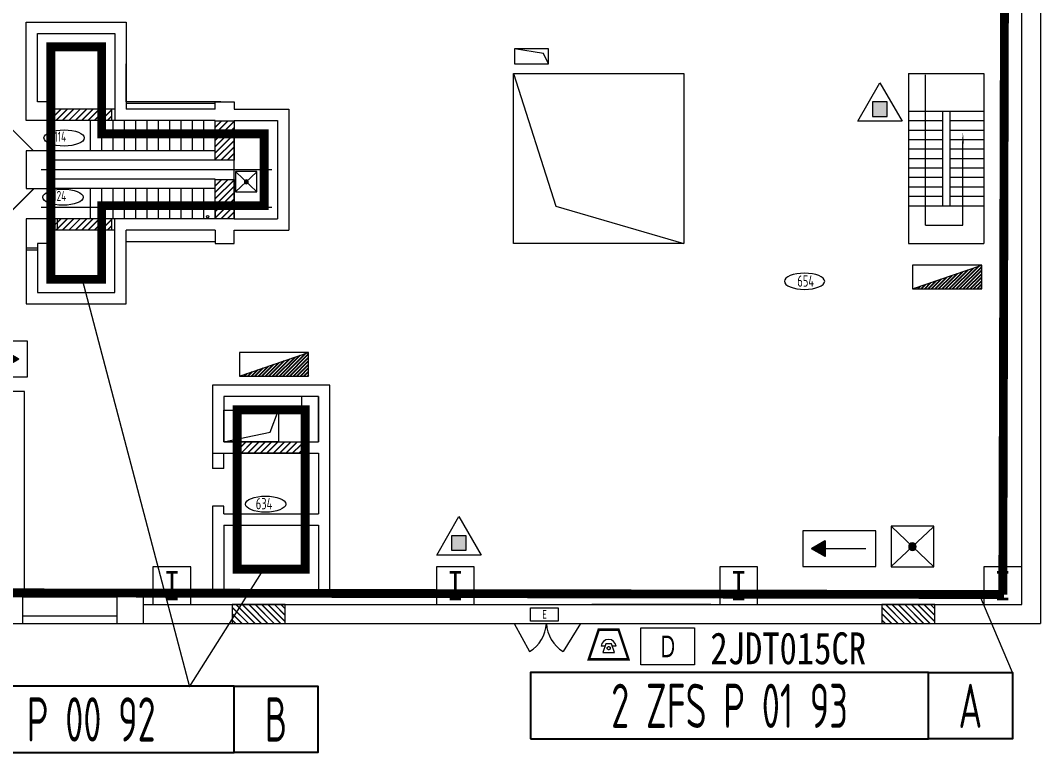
# Model space of a CAD drawing. Header units: millimetres. Extents: x 2756 to 52640, y 2442 to 34683.
# Drawn here: x 41380 to 52622, y 3269 to 11333 of the extents above; entities that cross this region are included whole.
import ezdxf
from ezdxf.enums import TextEntityAlignment as Align

# ---------------------------------------------------------------- set-up
doc = ezdxf.new("R2010")
doc.units = ezdxf.units.MM
doc.linetypes.add('ACAD_ISO02W100', pattern=[15, 12, -3])
doc.linetypes.add('ACAD_ISO12W100', pattern=[22, 12, -3, 0.5, -3, 0.5, -3])
for name, color, linetype, lineweight in [('D0墙体', 7, 'Continuous', 0), ('D0标注及说明', 7, 'Continuous', 0), ('D1墙体', 7, 'Continuous', 0), ('D2墙体', 7, 'Continuous', 0), ('SFS-A', 1, 'Continuous', 0), ('TK', 7, 'Continuous', 20), ('支架', 9, 'Continuous', 0)]:
    doc.layers.add(name, color=color, linetype=linetype, lineweight=lineweight)
for name, color, linetype in [('FAS_EQUIPMENT', 7, 'Continuous'), ('LYQ2', 2, 'Continuous'), ('qx-txt', 7, 'Continuous'), ('Zone', 4, 'Continuous')]:
    doc.layers.add(name, color=color, linetype=linetype)
doc.styles.add('rs9', font='rs9.shx', dxfattribs={"width": 0.7, "bigfont": '1hztxt.shx'})
doc.styles.add('syfs', font='gbxwxt.shx', dxfattribs={"width": 0.8, "bigfont": 'gbhzfs.shx'})
doc.styles.add('文字及标注', font='tssdeng.shx', dxfattribs={"width": 0.7, "bigfont": 'hztxt.shx'})
pattern_1 = [(225, (-148756.7243756908, 204543.1872677313), (35.33272565317667, -35.33272565317666), []), (225, (-148758.3899763366, 204543.1872677313), (35.33272565317667, -35.33272565317666), []), (225, (-148760.0555770065, 204543.1872677313), (35.33272565317667, -35.33272565317666), [])]

# ---------------------------------------------------------------- blocks, each defined once
blk = doc.blocks.new('$ATTACHMENT$00000214')
at = {"lineweight": 0}
blk.add_hatch(color=1, dxfattribs=at).paths.add_polyline_path([(-64.92232553117356, 1.936813719180464), (64.922325531159, 1.936813719180464), (64.922325531159, -127.9078373431521), (-64.92232553117356, -127.9078373431521)])
at = {"color": 1, "lineweight": 0}
for points in [[(0, 171.8081853693711), (-198.3870041439732, -171.8081853693711), (198.3870041439732, -171.8081853693711)], [(-64.92232553117356, 1.936813719180464), (64.922325531159, 1.936813719180464), (64.922325531159, -127.9078373431521), (-64.92232553117356, -127.9078373431521)]]:
    blk.add_lwpolyline(points, close=True, dxfattribs=at)
blk = doc.blocks.new('A$C39B32D12')
at = {"layer": 'qx-txt', "lineweight": 0}
h = blk.add_hatch(color=3, dxfattribs=at)
edge = h.paths.add_edge_path()
edge.add_arc((325.1512975692749, 305.7253608094761), 57.27387669861436, 0, 360)
at = {"layer": 'qx-txt', "color": 3, "lineweight": 0}
for p, q in [((644.0317051261663, 608.9237638772465), (0.3758913278579712, 0.2877703091362491)), ((11.49230728670955, 600.232866265811), (647.8176971897483, 1.229672488989308))]:
    blk.add_line(p, q, dxfattribs=at)
blk.add_lwpolyline([(-0.0003851838409900665, 614.8428562376648), (649.0975018683821, 614.8428562376648), (649.0975018683821, 0.0009058236610144377), (-0.0003851838409900665, 0.0009058236610144377)], close=True, dxfattribs=at)
blk.add_circle((325.1512975692749, 305.7253608094761), 57.27387669861436, dxfattribs=at)
blk = doc.blocks.new('A$C6C9F09AC')
at = {"lineweight": 0}
h = blk.add_hatch(dxfattribs=at)
h.set_pattern_fill('_USER', color=3, scale=0.7, angle=180, style=0, pattern_type=0)
h.set_pattern_definition([(180, (764544.5928452448, -47447.62818769588), (-8.572527594031472e-17, -0.7), [])])
h.paths.add_polyline_path([(130.6828948773909, 269.258340880333), (338.5600067856722, 149.2404343618255), (338.5600067856722, 389.2762473988405)])
at = {"color": 3, "lineweight": 0}
blk.add_line((958.9542932850309, 270.6297503627284), (270.4263626234606, 270.6297503627284), dxfattribs=at)
for points in [[(1109.980838092277, -8.731149137020111e-11), (2.328306436538696e-10, -8.731149137020111e-11), (2.328306436538696e-10, 540.1459812280664), (1109.980838092277, 540.1459812280664)], [(130.6828948773909, 269.258340880333), (338.5600067856722, 149.2404343618255), (338.5600067856722, 389.2762473988405)]]:
    blk.add_lwpolyline(points, close=True, dxfattribs=at)
blk = doc.blocks.new('Repère Zone')
at = {"color": 0}
for points in [[(0, 0), (45, 0), (45, 7.5), (0, 7.5)], [(45, 7.5), (54.5, 7.5), (54.5, 0), (45, 0)]]:
    blk.add_lwpolyline(points, close=True, dxfattribs=at)
at = {"color": 0, "style": 'syfs', "width": 0.7}
for tag, p in [('X_XXX_X_XX_XX', (22.5, 3.75)), ('X', (49.75, 3.75))]:
    blk.add_attdef(tag, text='', height=5, dxfattribs=at).set_placement(p, align=Align.MIDDLE_CENTER)
blk = doc.blocks.new('电话分机')
at = {"lineweight": 0}
for p, q in [((2.722921948265612, 2.221813015352216), (2.06952534140202, 2.221813015352216)), ((4.597141325264647, 2.221813015352216), (3.943744718401056, 2.221813015352216))]:
    blk.add_line(p, q, dxfattribs=at)
at = {"color": 1, "lineweight": 0, "const_width": 0.4210526315789474}
blk.add_lwpolyline([(0, 0), (6.666666666666668, 0), (5.000000000000001, 5.000000000000001), (1.666666666666667, 5.000000000000001)], close=True, dxfattribs=at)
at = {"lineweight": 0}
blk.add_lwpolyline([(2.373333333249678, 1.173047170931833), (4.29333333341699, 1.173047170931833), (3.813333333166022, 2.613047170848177), (2.853333333500645, 2.613047170848177)], close=True, dxfattribs=at)
at = {"linetype": 'ACAD_ISO12W100', "lineweight": 0, "ltscale": 10}
blk.add_circle((3.35118353325024, 1.884062979514139), 0.2619032311977207, dxfattribs=at)
at = {"lineweight": 0}
blk.add_arc((3.333333333333334, 2.070074575616603), 1.272884596225231, 6.846414949987104, 173.1535850500129, dxfattribs=at)
blk = doc.blocks.new('A$C2CD672AE')
at = {"layer": 'qx-txt', "color": 1, "lineweight": 0}
blk.add_lwpolyline([(-0.001479590311646461, 701.0961645060452), (1021.00857623294, 701.0961645060452), (1021.00857623294, 0.001189253409393132), (-0.001479590311646461, 0.001189253409393132)], close=True, dxfattribs=at)
at = {"layer": 'qx-txt', "color": 7, "lineweight": 0, "style": 'rs9', "width": 0.7}
blk.add_text('D', height=409.5, dxfattribs=at).set_placement((512.7403031419963, 349.7401575497352), align=Align.MIDDLE_CENTER)
blk = doc.blocks.new('A$C765B60D6')
at = {"color": 3, "lineweight": 5}
blk.add_lwpolyline([(0, 771.6371160402196), (1585.686911560129, 771.6371160402196), (1585.686911560129, 0), (0, 0)], close=True, dxfattribs=at)
at = {"color": 3, "lineweight": 5, "width": 0.8}
blk.add_text('E', height=496.1288737534639, dxfattribs=at).set_placement((663.0202922341414, 141.1532209556608))
blk = doc.blocks.new('*X5')
for p, q in [((98845.63980818525, -49983.10506472339), (99075.43586594144, -49753.3090069672)), ((98668.86311288862, -49983.1050647234), (98806.42785135961, -49845.54032625241)), ((98704.21845194793, -49983.10506472341), (98860.22945427598, -49827.09406239537)), ((98739.57379100725, -49983.1050647234), (98914.03105719233, -49808.64779853832)), ((98774.9291300666, -49983.10506472339), (98967.8326601087, -49790.20153468128)), ((98810.28446912591, -49983.10506472341), (99021.63426302506, -49771.75527082425)), ((98880.99514724457, -49983.10506472341), (99105.1973641525, -49758.90284781548)), ((98916.35048630388, -49983.1050647234), (99105.1973641525, -49794.25818687479)), ((98951.70582536323, -49983.10506472341), (99105.1973641525, -49829.61352593413)), ((98456.73107853264, -49983.10506472341), (98483.6182338614, -49956.21790939464)), ((98492.08641759196, -49983.1050647234), (98537.41983677777, -49937.77164553759)), ((98527.4417566513, -49983.10506472341), (98591.22143969414, -49919.32538168057)), ((98562.79709571062, -49983.10506472341), (98645.0230426105, -49900.87911782352)), ((98598.15243476996, -49983.10506472339), (98698.82464552688, -49882.43285396647)), ((98633.50777382927, -49983.10506472341), (98752.62624844324, -49863.98659010945)), ((98987.06116442254, -49983.10506472341), (99105.1973641525, -49864.96886499345)), ((99022.41650348189, -49983.10506472339), (99105.1973641525, -49900.32420405278)), ((99057.7718425412, -49983.10506472341), (99105.1973641525, -49935.67954311211)), ((98421.37573947333, -49983.1050647234), (98429.81663094505, -49974.66417325167)), ((99093.12718160055, -49983.1050647234), (99105.19736415251, -49971.03488217143))]:
    blk.add_line(p, q)
blk = doc.blocks.new('A$C482318BE')
at = {"color": 1, "lineweight": 0}
blk.add_line((0.0003551231930032372, 0.0002148477360606194), (525.000355123193, 180.0002148477361), dxfattribs=at)
blk.add_lwpolyline([(0.0003551231930032372, 0.0002148477360606194), (525.000355123193, 0.0002148477360606194), (525.000355123193, 180.0002148477361), (0.0003551231930032372, 180.0002148477361)], close=True, dxfattribs=at)
at = {"color": 1, "lineweight": 0, "xscale": 0.75, "yscale": 0.75, "zscale": 0.75}
blk.add_blockref('*X5', (-73803.89766799111, 37487.32901339029), dxfattribs=at)

msp = doc.modelspace()

# ---------------------------------------------------------------- hatches: boundary and pattern name
at = {"layer": 'D2墙体'}
h = msp.add_hatch(dxfattribs=at)
h.set_pattern_fill('JIS_RC_30', color=0, scale=1.665600660477675, angle=180, style=0)
h.set_pattern_definition(pattern_1)
h.paths.add_polyline_path([(42383.9844677051, 10229.83897206225), (42383.9844677051, 10354.75902160062), (41731.90180911505, 10354.75902160062), (41731.90180911505, 10229.83897206225)])
h = msp.add_hatch(dxfattribs=at)
h.set_pattern_fill('JIS_RC_30', color=0, scale=1.665600660477675, angle=180, style=0)
h.set_pattern_definition([(225, (-148756.7243756908, 205188.6075236606), (35.33272565317667, -35.33272565317666), []), (225, (-148758.3899763366, 205188.6075236606), (35.33272565317667, -35.33272565317666), []), (225, (-148760.0555770065, 205188.6075236606), (35.33272565317667, -35.33272565317666), [])])
h.paths.add_polyline_path([(43733.95380301899, 9794.70079951096), (43525.75372044215, 9794.70079951096), (43525.75372044215, 10227.75697123693), (43733.95380301899, 10227.75697123693)])
h = msp.add_hatch(dxfattribs=at)
h.set_pattern_fill('JIS_RC_30', color=0, scale=1.665600660477675, angle=180, style=0)
h.set_pattern_definition(pattern_1)
h.paths.add_polyline_path([(43733.95380301899, 9149.280543575675), (43525.75372044215, 9149.280543575675), (43525.75372044215, 9582.336715295358), (43733.95380301899, 9582.336715295358)])
h = msp.add_hatch(dxfattribs=at)
h.set_pattern_fill('JIS_RC_30', color=0, scale=1.665600660477675, angle=180, style=0)
h.set_pattern_definition([(225, (-148756.7243756908, 203335.6267888843), (35.33272565317667, -35.33272565317666), []), (225, (-148758.3899763366, 203335.6267888843), (35.33272565317667, -35.33272565317666), []), (225, (-148760.0555770065, 203335.6267888843), (35.33272565317667, -35.33272565317666), [])])
h.paths.add_polyline_path([(42383.9844677051, 9022.278493215243), (42383.9844677051, 9147.198542753613), (41731.90180911505, 9147.198542753613), (41731.90180911505, 9022.278493215243)])
h = msp.add_hatch(dxfattribs=at)
h.set_pattern_fill('JIS_RC_30', color=0, scale=1.665600660477675, angle=180, style=0)
h.set_pattern_definition([(225, (-148846.9959789955, 204543.1872677313), (35.33272565317667, -35.33272565317666), []), (225, (-148848.6615796411, 204543.1872677313), (35.33272565317667, -35.33272565317666), []), (225, (-148850.3271803111, 204543.1872677313), (35.33272565317667, -35.33272565317666), [])])
h.paths.add_polyline_path([(44473.09591891695, 6565.517519009445), (44473.09591891695, 6690.437568544789), (43813.57346707708, 6690.437568544789), (43813.57346707708, 6565.517519009445)])
h = msp.add_hatch(dxfattribs=at)
h.set_pattern_fill('JIS_RC_30', color=0, scale=1.665600660477675, angle=180, style=0)
h.set_pattern_definition([(315, (234912.9714616054, 204543.1872677178), (-35.33272565317667, -35.33272565317666), []), (315, (234914.637062251, 204543.1872677178), (-35.33272565317667, -35.33272565317666), []), (315, (234916.302662921, 204543.1872677178), (-35.33272565317667, -35.33272565317666), [])])
h.paths.add_polyline_path([(41506.21291964929, 4983.196891546395), (41506.21291964929, 5066.476924572751), (42339.01324988421, 5066.476924572751), (42339.01324988421, 4983.196891546395)])
h = msp.add_hatch(dxfattribs=at)
h.set_pattern_fill('JIS_RC_30', color=0, scale=1.665600660477675, angle=180, style=0)
h.set_pattern_definition([(315, (243865.5750116635, 204543.1872677299), (-35.33272565317667, -35.33272565317666), []), (315, (243867.2406123333, 204543.1872677299), (-35.33272565317667, -35.33272565317666), []), (315, (243868.9062129789, 204543.1872677299), (-35.33272565317667, -35.33272565317666), [])])
h.paths.add_polyline_path([(43715.21579559133, 4691.716775966954), (43715.21579559133, 4899.91685853168), (44298.17602676814, 4899.91685853168), (44298.17602676814, 4691.716775966954)])
h = msp.add_hatch(dxfattribs=at)
h.set_pattern_fill('JIS_RC_30', color=0, scale=1.665600660477675, angle=180, style=0)
h.set_pattern_definition([(315, (251023.4938500834, 204543.1872677299), (-35.33272565317667, -35.33272565317666), []), (315, (251025.1594507292, 204543.1872677299), (-35.33272565317667, -35.33272565317666), []), (315, (251026.8250513751, 204543.1872677299), (-35.33272565317667, -35.33272565317666), [])])
h.paths.add_polyline_path([(50873.1346339873, 4691.716775966954), (50873.1346339873, 4899.91685853168), (51456.09486516388, 4899.91685853168), (51456.09486516388, 4691.716775966954)])

# ---------------------------------------------------------------- linework, layer by layer
at = {"color": 1, "const_width": 97.40364480000002}
for points in [[(52205.61516238781, 5009.757572904608), (30911.27612758064, 5046.022325731494), (30911.27612758064, 13914.61502395445), (52230.6466733416, 13914.61502395445)], [(52230.6466733416, 13914.61502395445), (52205.61516238781, 5009.757572904608)]]:
    msp.add_lwpolyline(points, dxfattribs=at)
at = {"color": 3, "const_width": 97.40364480000002}
for points in [[(41714.77841160758, 11041.45388463247), (41714.77841160758, 8481.323687971017), (42276.18781569586, 8481.323687971017), (42276.18781569586, 9293.304009953426), (44066.70852568289, 9293.304009953426), (44066.70852568289, 10083.73350486197), (42276.18781569586, 10083.73350486197), (42276.18781569586, 11041.45388463247)], [(43768.96765866186, 7044.012299488444), (44517.80246856259, 7044.012299488444), (44517.80246856259, 5289.83143231846), (43768.96765866186, 5289.83143231846)]]:
    msp.add_lwpolyline(points, close=True, dxfattribs=at)
at = {"layer": 'D0墙体', "color": 0}
for p, q in [((52622.01532749305, 14685.32073883401), (52622.01532749305, 4691.716775966954)), ((52413.81524494043, 5316.317023649259), (52413.81524494043, 14581.22069717958)), ((41443.75289486613, 11312.47940137066), (42547.21333241285, 11312.47940137066)), ((41443.75289486613, 10229.83897206202), (41443.75289486613, 11312.47940137066)), ((42547.21333241285, 11312.47940137066), (42547.21333241285, 10354.75902160039)), ((41568.67294440753, 11187.55935183252), (42422.29328289544, 11187.55935183252)), ((41568.67294440753, 10438.03905462674), (41568.67294440753, 11187.55935183252)), ((42422.29328289544, 11187.55935183252), (42422.29328289544, 10229.83897206202)), ((47144.47857931987, 10969.92606653846), (46823.64302820232, 11020.99928579005)), ((47198.40317682651, 10854.43921974013), (47144.47857931987, 10969.92606653846)), ((51164.6147495998, 10750.33917846359), (51164.6147495998, 8876.538435425522)), ((51351.99482389967, 9076.687987889774), (51351.99482389967, 10735.43638335695)), ((51997.41507981098, 10750.33917846359), (51997.41507981098, 9367.89063026561)), ((51997.41507981098, 10488.00707443539), (51997.41507981098, 8876.538435425522)), ((41693.59299394893, 10438.03905462674), (41568.67294440753, 10438.03905462674)), ((41693.59299394893, 10438.03905462674), (41693.59299394893, 10229.83897206202)), ((42422.29328289544, 10354.75902160039), (41693.59299394893, 10354.75902160039)), ((43525.75372044215, 10354.75902160039), (42547.21333241285, 10354.75902160039)), ((43525.75372044215, 10354.75902160039), (43525.75372044215, 10438.03905462674)), ((43525.75372044215, 10438.03905462674), (43733.95380301899, 10438.03905462674)), ((43733.95380301899, 10438.03905462674), (43733.95380301899, 10354.75902160039)), ((43733.95380301899, 10354.75902160039), (44337.73404242433, 10354.75902160039)), ((44337.73404242433, 10354.75902160039), (44337.73404242433, 9022.27849321501)), ((51539.37489819954, 10333.93901333716), (51539.37489819954, 9292.938600540307)), ((51622.65493123521, 10333.93901333716), (51622.65493123521, 9292.938600540307)), ((42422.29328289544, 10229.83897206202), (41443.75289486613, 10229.83897206202)), ((42151.63317556013, 9896.718839958921), (42151.63317556013, 10229.83897206202)), ((42276.55322510152, 9896.718839958921), (42276.55322510152, 10229.83897206202)), ((42401.47327464269, 9896.718839958921), (42401.47327464269, 10229.83897206202)), ((43525.75372044215, 10229.83897206202), (42422.29328289544, 10229.83897206202)), ((42526.39332418409, 9896.718839958921), (42526.39332418409, 10229.83897206202)), ((42651.31337370127, 9896.718839958921), (42651.31337370127, 10229.83897206202)), ((42776.23342324243, 9896.718839958921), (42776.23342324243, 10229.83897206202)), ((42901.15347278383, 9896.718839958921), (42901.15347278383, 10229.83897206202)), ((43026.07352232499, 9896.718839958921), (43026.07352232499, 10229.83897206202)), ((43150.99357186639, 9896.718839958921), (43150.99357186639, 10229.83897206202)), ((43275.91362140756, 9896.718839958921), (43275.91362140756, 10229.83897206202)), ((43400.83367092497, 9896.718839958921), (43400.83367092497, 10229.83897206202)), ((43525.75372044215, 10146.55893903566), (43525.75372044215, 10229.83897206202)), ((43525.75372044215, 9792.618798685406), (43525.75372044215, 10146.55893903566)), ((43733.95380301899, 10229.83897206202), (43733.95380301899, 10146.55893903566)), ((43733.95380301899, 10229.83897206202), (44212.81399288317, 10229.83897206202)), ((43733.95380301899, 9230.478575779736), (43733.95380301899, 10146.55893903566)), ((44212.81399288317, 10229.83897206202), (44212.81399288317, 9147.19854275338)), ((51164.6147495998, 10229.83897206062), (51539.37489819954, 10229.83897206062)), ((51164.6147495998, 10125.7389307722), (51539.37489819954, 10125.7389307722)), ((51622.65493123521, 10229.83897206062), (51997.41507981098, 10229.83897206062)), ((51622.65493123521, 10125.7389307722), (51997.41507981098, 10125.7389307722)), ((51164.6147495998, 10021.63888949892), (51539.37489819954, 10021.63888949892)), ((51622.65493123521, 10021.63888949892), (51997.41507981098, 10021.63888949892)), ((41693.59299394893, 9896.718839958921), (41443.75289486613, 9896.718839958921)), ((41443.75289486613, 9896.718839958921), (41443.75289486613, 9480.31867484437)), ((41693.59299394893, 9792.618798685406), (41693.59299394893, 9896.718839958921)), ((43525.75372044215, 9896.718839958921), (41693.59299394893, 9896.718839958921)), ((51164.6147495998, 9917.538848219585), (51539.37489819954, 9917.538848219585)), ((51622.65493123521, 9917.538848219585), (51997.41507981098, 9917.538848219585)), ((51765.92566971932, 9076.687987889774), (51765.92566971932, 9975.061252657935)), ((43525.75372044215, 9792.618798685406), (41693.59299394893, 9792.618798685406)), ((51164.6147495998, 9813.438806943042), (51539.37489819954, 9813.438806943042)), ((51622.65493123521, 9813.438806943042), (51997.41507981098, 9813.438806943042)), ((51164.6147495998, 9709.338765657652), (51539.37489819954, 9709.338765657652)), ((51622.65493123521, 9709.338765657652), (51997.41507981098, 9709.338765657652)), ((41693.59299394893, 9480.31867484437), (41693.59299394893, 9584.41871612976)), ((43525.75372044215, 9584.41871612976), (41693.59299394893, 9584.41871612976)), ((43525.75372044215, 9230.478575779736), (43525.75372044215, 9584.41871612976)), ((51164.6147495998, 9605.238724378316), (51539.37489819954, 9605.238724378316)), ((51622.65493123521, 9605.238724378316), (51997.41507981098, 9605.238724378316)), ((41443.75289486613, 9480.31867484437), (41693.59299394893, 9480.31867484437)), ((43525.75372044215, 9480.31867484437), (41693.59299394893, 9480.31867484437)), ((42151.63317556013, 9147.19854275338), (42151.63317556013, 9480.31867484437)), ((42276.55322510152, 9147.19854275338), (42276.55322510152, 9480.31867484437)), ((42401.47327464269, 9147.19854275338), (42401.47327464269, 9480.31867484437)), ((42526.39332418409, 9147.19854275338), (42526.39332418409, 9480.31867484437)), ((42651.31337370127, 9147.19854275338), (42651.31337370127, 9480.31867484437)), ((42776.23342324243, 9147.19854275338), (42776.23342324243, 9480.31867484437)), ((42901.15347278383, 9147.19854275338), (42901.15347278383, 9480.31867484437)), ((43026.07352232499, 9147.19854275338), (43026.07352232499, 9480.31867484437)), ((43150.99357186639, 9147.19854275338), (43150.99357186639, 9480.31867484437)), ((43275.91362140756, 9147.19854275338), (43275.91362140756, 9480.31867484437)), ((43400.83367092497, 9147.19854275338), (43400.83367092497, 9480.31867484437)), ((51164.6147495998, 9501.138683105033), (51539.37489819954, 9501.138683105033)), ((51622.65493123521, 9501.138683105033), (51997.41507981098, 9501.138683105033)), ((51164.6147495998, 9397.038641828723), (51539.37489819954, 9397.038641828723)), ((51622.65493123521, 9397.038641828723), (51997.41507981098, 9397.038641828723)), ((43525.75372044215, 9230.478575779736), (43525.75372044215, 9147.19854275338)), ((43733.95380301899, 9147.19854275338), (43733.95380301899, 9230.478575779736)), ((51164.6147495998, 9292.938600540307), (51997.41507981098, 9292.938600540307)), ((42422.29328289544, 9147.19854275338), (41443.75289486613, 9147.19854275338)), ((41443.75289486613, 9147.19854275338), (41443.75289486613, 8210.29817123586)), ((41693.59299394893, 8876.538435426919), (41693.59299394893, 9147.19854275338)), ((41764.58922208645, 9022.27849321501), (41764.58922208645, 9147.19854275338)), ((41789.15683183409, 9022.27849321501), (41789.15683183409, 9147.19854275338)), ((42422.29328289544, 8335.21822077097), (42422.29328289544, 9147.19854275338)), ((43525.75372044215, 9147.19854275338), (42422.29328289544, 9147.19854275338)), ((43733.95380301899, 9147.19854275338), (44212.81399288317, 9147.19854275338)), ((42422.29328289544, 9022.27849321501), (41693.59299394893, 9022.27849321501)), ((42547.21333241285, 8210.29817123586), (42547.21333241285, 9022.27849321501)), ((43525.75372044215, 9022.27849321501), (42547.21333241285, 9022.27849321501)), ((43525.75372044215, 9022.27849321501), (43525.75372044215, 8876.538435426919)), ((43733.95380301899, 8876.538435426919), (43733.95380301899, 9022.27849321501)), ((43733.95380301899, 9022.27849321501), (44337.73404242433, 9022.27849321501)), ((51351.99482389967, 9076.687987889774), (51765.92566971932, 9076.687987889774)), ((41568.67294440753, 8876.538435426919), (41568.67294440753, 8335.21822077097)), ((41693.59299394893, 8876.538435426919), (41568.67294440753, 8876.538435426919)), ((43525.75372044215, 8876.538435426919), (43733.95380301899, 8876.538435426919)), ((51164.6147495998, 8876.538435425522), (51997.41507981098, 8876.538435425522)), ((41568.67294440753, 8335.21822077097), (42422.29328289544, 8335.21822077097)), ((41443.75289486613, 8210.29817123586), (42547.21333241285, 8210.29817123586)), ((44788.78265379075, 7315.037816227094), (43497.94214192018, 7315.037816227094)), ((43497.94214192018, 7315.037816227094), (43497.94214192018, 6398.957452968374)), ((44788.78265379075, 5066.476924586255), (44788.78265379075, 7315.037816227094)), ((41423.86577743929, 7247.224659443047), (40133.02526556919, 7247.224659443047)), ((41423.86577743929, 4998.663767802209), (41423.86577743929, 7247.224659443047)), ((44663.86260427357, 7190.117766688723), (43622.86219146158, 7190.117766688723)), ((43622.86219146158, 7190.117766688723), (43622.86219146158, 6690.437568544556)), ((44476.48252994972, 7190.117766688723), (44476.48252994972, 6690.437568544556)), ((44663.86260427357, 7190.117766687326), (44663.86260427357, 6690.437568543159)), ((44663.86260427357, 6690.437568544556), (44663.86260427357, 7190.117766688723)), ((44130.88297448176, 6797.117967377097), (44222.47842921628, 7040.21370724999)), ((43622.86219146158, 6690.437568544556), (44130.88297448176, 6797.117967377097)), ((43622.86219146158, 6690.437568544556), (44663.86260427357, 6690.437568544556)), ((43497.94214192018, 6565.517519009445), (43622.86219146158, 6565.517519009445)), ((43622.86219146158, 6565.517519009445), (44663.86260427357, 6565.517519009445)), ((43622.86219146158, 6398.957452968374), (43622.86219146158, 6565.517519009445)), ((44663.86260427357, 6565.517519009445), (44663.86260427357, 5899.277254815126)), ((43622.86219146158, 6398.957452968374), (43497.94214192018, 6398.957452968374)), ((43622.86219146158, 6398.957452959294), (43497.94214192018, 6398.957452959294)), ((43622.86219146158, 5982.557287841715), (43497.94214192018, 5982.557287841715)), ((43497.94214192018, 5982.557287841715), (43497.94214192018, 5066.476924586255)), ((43622.86219146158, 5899.277254815126), (43622.86219146158, 5982.557287841715)), ((43622.86219146158, 5899.277254815126), (44663.86260427357, 5899.277254815126)), ((43622.86219146158, 5774.357205279783), (44663.86260427357, 5774.357205279783)), ((43622.86219146158, 5774.357205279783), (43622.86219146158, 5066.476924586255)), ((44663.86260427357, 5774.357205278618), (44663.86260427357, 5066.476924584858)), ((44663.86260427357, 5774.357205279783), (44663.86260427357, 5066.476924586255)), ((42443.11329114842, 5066.476924584858), (41402.11287833666, 5066.476924584858)), ((42734.59340673671, 5066.476924584858), (42568.03334068981, 5066.476924584858)), ((42734.59340673671, 5066.476924584858), (42734.59340673671, 4691.716775966954)), ((42734.59340673671, 4899.91685853168), (52413.81524494043, 4899.91685853168)), ((48806.33241442181, 4899.91685853168), (47678.30436711511, 4899.91685853168)), ((48989.96488724169, 4899.91685853168), (48022.25090350289, 4899.91685853168)), ((30140.57041269806, 4691.716775966954), (52622.01532749305, 4691.716775966954))]:
    msp.add_line(p, q, dxfattribs=at)
at = {"layer": 'D0墙体', "color": 0, "linetype": 'ACAD_ISO02W100'}
for p, q in [((42547.21333241285, 10438.03905462674), (42547.21333241285, 10854.4392197413)), ((51997.41507981098, 10750.33917846359), (51997.41507981098, 8876.538435425522)), ((41731.90180911505, 10354.75902160039), (41731.90180911505, 10229.83897206202)), ((42383.9844677051, 10354.75902160039), (42383.9844677051, 10229.83897206202)), ((43588.21374522461, 10438.03905462674), (42547.21333241285, 10438.03905462674)), ((44150.35396812446, 9688.518757406302), (41610.31296091303, 9688.518757406302)), ((44150.35396812446, 9272.118592291517), (41610.31296091303, 9272.118592291517)), ((41731.90180911505, 9147.19854275338), (41731.90180911505, 9022.27849321501)), ((42383.9844677051, 9147.19854275338), (42383.9844677051, 9022.27849321501)), ((48989.96488724169, 4899.91685853168), (47678.30436711511, 4899.91685853168))]:
    msp.add_line(p, q, dxfattribs=at)
at = {"layer": 'D0墙体', "color": 0}
for points in [[(47198.40317682651, 11020.99928579005), (46823.64302820232, 11020.99928579005), (46823.64302820232, 10854.43921974013), (47198.40317682651, 10854.43921974013)], [(48689.11576794795, 8876.538435425522), (46815.31315110842, 8876.538435425522), (46815.31315110842, 10750.34105226552), (48689.11576794795, 10750.34105226552)], [(48689.11576794795, 8876.538435425522), (46815.31502490127, 8876.538435425522), (46815.31502490127, 10750.33917846359), (48689.11576794795, 10750.33917846359)], [(43733.95380301899, 9794.70079951096), (43525.75372044215, 9794.70079951096), (43525.75372044215, 10227.75697123693), (43733.95380301899, 10227.75697123693)], [(43733.95380301899, 9149.280543575675), (43525.75372044215, 9149.280543575675), (43525.75372044215, 9582.336715295358), (43733.95380301899, 9582.336715295358)], [(44222.47842921628, 6690.437568544556), (43622.86219146158, 6690.437568544556), (43622.86219146158, 7040.21370724999), (44222.47842921628, 7040.21370724999)], [(44473.09591891695, 6565.517519009445), (43813.57346707708, 6565.517519009445), (43813.57346707708, 6690.437568544556), (44473.09591891695, 6690.437568544556)], [(43715.21579559133, 4691.716775966954), (44298.17602676814, 4691.716775966954), (44298.17602676814, 4899.91685853168), (43715.21579559133, 4899.91685853168)], [(50873.1346339873, 4691.716775966954), (51456.09486516388, 4691.716775966954), (51456.09486516388, 4899.91685853168), (50873.1346339873, 4899.91685853168)]]:
    msp.add_lwpolyline(points, close=True, dxfattribs=at)
for points in [[(43525.75372044215, 10417.21904636515), (42547.21333241285, 10417.21904636515)], [(42547.21333241285, 8897.35844367664), (43525.75372044215, 8897.35844367664)]]:
    msp.add_lwpolyline(points, dxfattribs=at)
msp.add_lwpolyline([(51765.92566971932, 9975.061252657935, 20.82000825597093, 0, 0), (51765.92566971932, 10102.98855532767, 0, 0, 0)], format="xyseb", dxfattribs=at)
at = {"layer": 'D0墙体', "color": 0, "const_width": 29.74286893710134}
for points in [[(42986.51550662084, 5253.85699888473), (43111.435556162, 5253.85699888473)], [(43048.9755314033, 5253.85699888473), (43048.9755314033, 4962.376883296209)], [(46109.5167450326, 5253.85699888473), (46234.43679457423, 5253.85699888473)], [(46171.97676979107, 5253.85699888473), (46171.97676979107, 4962.376883296209)], [(49232.51798342014, 5253.85699888473), (49357.43803296177, 5253.85699888473)], [(49294.97800820353, 5253.85699888473), (49294.97800820353, 4962.376883296209)], [(52143.15513760512, 5253.85699888473), (52268.07518714629, 5253.85699888473)], [(52205.61516238781, 5253.85699888473), (52205.61516238781, 4962.376883296209)], [(42986.51550662084, 4962.376883296209), (43111.435556162, 4962.376883296209)], [(46109.5167450326, 4962.376883296209), (46234.43679457423, 4962.376883296209)], [(49232.51798342014, 4962.376883296209), (49357.43803296177, 4962.376883296209)], [(52143.15513760512, 4962.376883296209), (52268.07518714629, 4962.376883296209)]]:
    msp.add_lwpolyline(points, dxfattribs=at)
at = {"layer": 'D0标注及说明', "color": 3, "lineweight": 0}
for p, q in [((42059.29408682868, 8481.323687971017), (43242.60153372082, 3994.415295600804)), ((43242.60153372082, 3994.415295600804), (44037.71774479313, 5248.525766280625))]:
    msp.add_line(p, q, dxfattribs=at)
at = {"layer": 'D0标注及说明', "color": 1, "lineweight": 0}
msp.add_line((52310.83573900777, 4149.48874609117), (51952.50818610759, 5000.064140853385), dxfattribs=at)
at = {"layer": 'D0标注及说明', "color": 0}
for centre in [(41861.98315625623, 10038.77442631699), (41849.63827773565, 9385.82990474967), (44081.99681330108, 6005.655044016574)]:
    msp.add_ellipse(centre, major_axis=(-222.0800880636899, 9.518938415054611e-14), ratio=0.3999999999999999, dxfattribs=at)
at = {"layer": 'D0标注及说明', "color": 0, "extrusion": (0, 0, -1)}
msp.add_ellipse((50020.91415108283, 8459.999367549695), major_axis=(222.0800880636899, 9.518938415054611e-14), ratio=0.3999999999999999, dxfattribs=at)
at = {"layer": 'D1墙体', "color": 0}
for p, q in [((51164.6147495998, 10750.33917846359), (51997.41507981098, 10750.33917846359)), ((51164.6147495998, 10333.93901333716), (51997.41507981098, 10333.93901333716)), ((41506.21291964929, 5066.476924584858), (41506.21291964929, 4983.196891558036)), ((42339.01324988421, 5066.476924584858), (42339.01324988421, 4983.196891558036)), ((41402.11287833666, 4983.196891558036), (42443.11329114842, 4983.196891558036)), ((41402.11287833666, 4983.196891558036), (41402.11287833666, 4691.716775966954)), ((42443.11329114842, 4983.196891558036), (42443.11329114842, 4691.716775966954)), ((41402.11287833666, 4774.99680899331), (42443.11329114842, 4774.99680899331))]:
    msp.add_line(p, q, dxfattribs=at)
for points in [[(42840.77544885044, 4899.91685853168), (43257.17561398013, 4899.91685853168), (43257.17561398013, 5316.317023649259), (42840.77544885044, 5316.317023649259)], [(45963.77668723822, 4899.91685853168), (46380.17685236814, 4899.91685853168), (46380.17685236814, 5316.317023649259), (45963.77668723822, 5316.317023649259)], [(49086.77792562623, 4899.91685853168), (49503.17809075592, 4899.91685853168), (49503.17809075592, 5316.317023649259), (49086.77792562623, 5316.317023649259)], [(51997.41507981098, 4899.91685853168), (52413.81524494043, 4899.91685853168), (52413.81524494043, 5316.317023649259), (51997.41507981098, 5316.317023649259)]]:
    msp.add_lwpolyline(points, close=True, dxfattribs=at)
at = {"layer": 'D2墙体', "color": 0}
for p, q in [((41568.67294440753, 8826.362215527246), (41443.75289486613, 8826.362215527246)), ((41568.67294440753, 8801.794605776347), (41443.75289486613, 8801.794605776347))]:
    msp.add_line(p, q, dxfattribs=at)
msp.add_circle((43442.4736874307, 9172.18255266585), 12.28380487102285, dxfattribs=at)
at = {"layer": 'SFS-A', "color": 0, "ltscale": 2}
for p, q in [((41525.31653428762, 9896.718839958921), (41289.76502990103, 10132.2703443185)), ((41527.66197175239, 9480.31867484437), (41292.11046741423, 9244.76717049387))]:
    msp.add_line(p, q, dxfattribs=at)
at = {"layer": 'SFS-A', "color": 0, "ltscale": 2, "const_width": 13.880019384}
for points in [[(41525.31653428762, 9896.718839958921), (41289.76502990103, 10132.2703443185)], [(41527.66197175239, 9480.31867484437), (41292.11046741423, 9244.76717049387)]]:
    msp.add_lwpolyline(points, dxfattribs=at)
at = {"layer": 'TK', "color": 0, "ltscale": 0.2}
for p, q in [((46822.7569762574, 4690.602080083132), (46991.62246476192, 4381.171167922352)), ((47550.54323435514, 4690.602080083132), (47360.99373414446, 4381.171167922352))]:
    msp.add_line(p, q, dxfattribs=at)
for centre, start, end in [((46790.65618433207, 4710.94982745676), 301.3580239878707, 356.9798373172223), ((47561.96001452589, 4710.94982745676), 183.0201626827777, 238.6419760121293)]:
    msp.add_arc(centre, 386.1883091821063, start, end, dxfattribs=at)
at = {"layer": '支架', "color": 0}
for p, q in [((46815.31315110842, 10750.34105226552), (47279.49233877248, 9286.928626344685)), ((47279.49233877248, 9286.928626344685), (48689.11576794795, 8876.538435425522))]:
    msp.add_line(p, q, dxfattribs=at)

# ---------------------------------------------------------------- block references
at = {"color": 1, "lineweight": 25}
for name, p, xscale, yscale, zscale in [('A$C39B32D12', (43987.06169280069, 9444.302676115098), -0.3629999998956919, 0.3630000000121072, 0.363), ('A$C482318BE', (51211.43915214654, 8375.682457992953), 1.452000000048429, 1.452000000048429, 1.452), ('A$C6C9F09AC', (41458.6261131592, 7406.63848861857), -0.7260000000242144, 0.7260000000242144, 0.7260000000000001), ('A$C482318BE', (43793.37313861455, 7416.095837577624), 1.452000000048429, 1.452000000048429, 1.452), ('A$C39B32D12', (51445.89518923601, 5316.108102404658), -0.7260000000242144, 0.7260000000242144, 0.7260000000000001), ('A$C765B60D6', (47002.68442185185, 4717.873347188957), 0.1905749998986721, 0.1905750000150874, 0.190575), ('A$C2CD672AE', (48216.43300725389, 4235.495999724983), 0.5807999998796731, 0.5807999999960884, 0.5808000000000001)]:
    msp.add_blockref(name, p, dxfattribs=dict(at, xscale=xscale, yscale=yscale, zscale=zscale))
at = {"color": 1, "lineweight": 25, "xscale": -0.7260000000242144, "yscale": 0.7260000000242144, "zscale": 0.7260000000000001, "rotation": 180}
msp.add_blockref('A$C6C9F09AC', (50001.65513345794, 5710.644777596608), dxfattribs=at)
at = {"layer": 'FAS_EQUIPMENT', "xscale": 65.57668761606328, "yscale": 65.57668761594687, "zscale": 65.57668761600002}
msp.add_blockref('电话分机', (47643.39009865801, 4295.695896284567), dxfattribs=at)
at = {"layer": 'LYQ2', "linetype": 'Continuous', "xscale": -1.234591197920963, "yscale": 1.234591197804548, "zscale": 1.23459119784}
for p in [(50851.16245937449, 10434.3896640203), (46212.48552576159, 5655.581502295245)]:
    msp.add_blockref('$ATTACHMENT$00000214', p, dxfattribs=at)
at = {"layer": 'Zone', "color": 1, "lineweight": 0, "xscale": 97.40364479995333, "yscale": 97.40364479995333, "zscale": 97.40364480000002}
msp.add_blockref('Repère Zone', (47002.3370974081, 3418.961410092335), dxfattribs=at).add_auto_attribs({'X_XXX_X_XX_XX': '2 ZFS P 01 93', 'X': 'A'})
at = {"layer": 'Zone', "color": 3, "lineweight": 0, "xscale": 97.40364479995333, "yscale": 97.40364479995333, "zscale": 97.40364480000002}
msp.add_blockref('Repère Zone', (39350.68437361726, 3269.217701500194), dxfattribs=at).add_auto_attribs({'X_XXX_X_XX_XX': '2 ZFS P 00 92', 'X': 'B'})

# ---------------------------------------------------------------- texts
at = {"color": 7, "lineweight": 0, "width": 0.8}
msp.add_text('2JDT015CR', height=350.2493550850056, dxfattribs=at).set_placement((48983.08963207863, 4242.690137631173))
at = {"layer": 'D0标注及说明', "color": 0, "style": '文字及标注', "width": 0.7}
for s, height, p in [('114', 111.040044031845, (41753.94913446935, 9997.946018882707)), ('124', 111.040044031845, (41741.60425594854, 9345.001497303281)), ('654', 124.9200495358255, (49941.56809856635, 8400.179891056992)), ('634', 124.9200495358255, (43973.96279151351, 5948.580288738623))]:
    msp.add_text(s, height=height, dxfattribs=at).set_placement(p)

doc.saveas('drawing.dxf')
